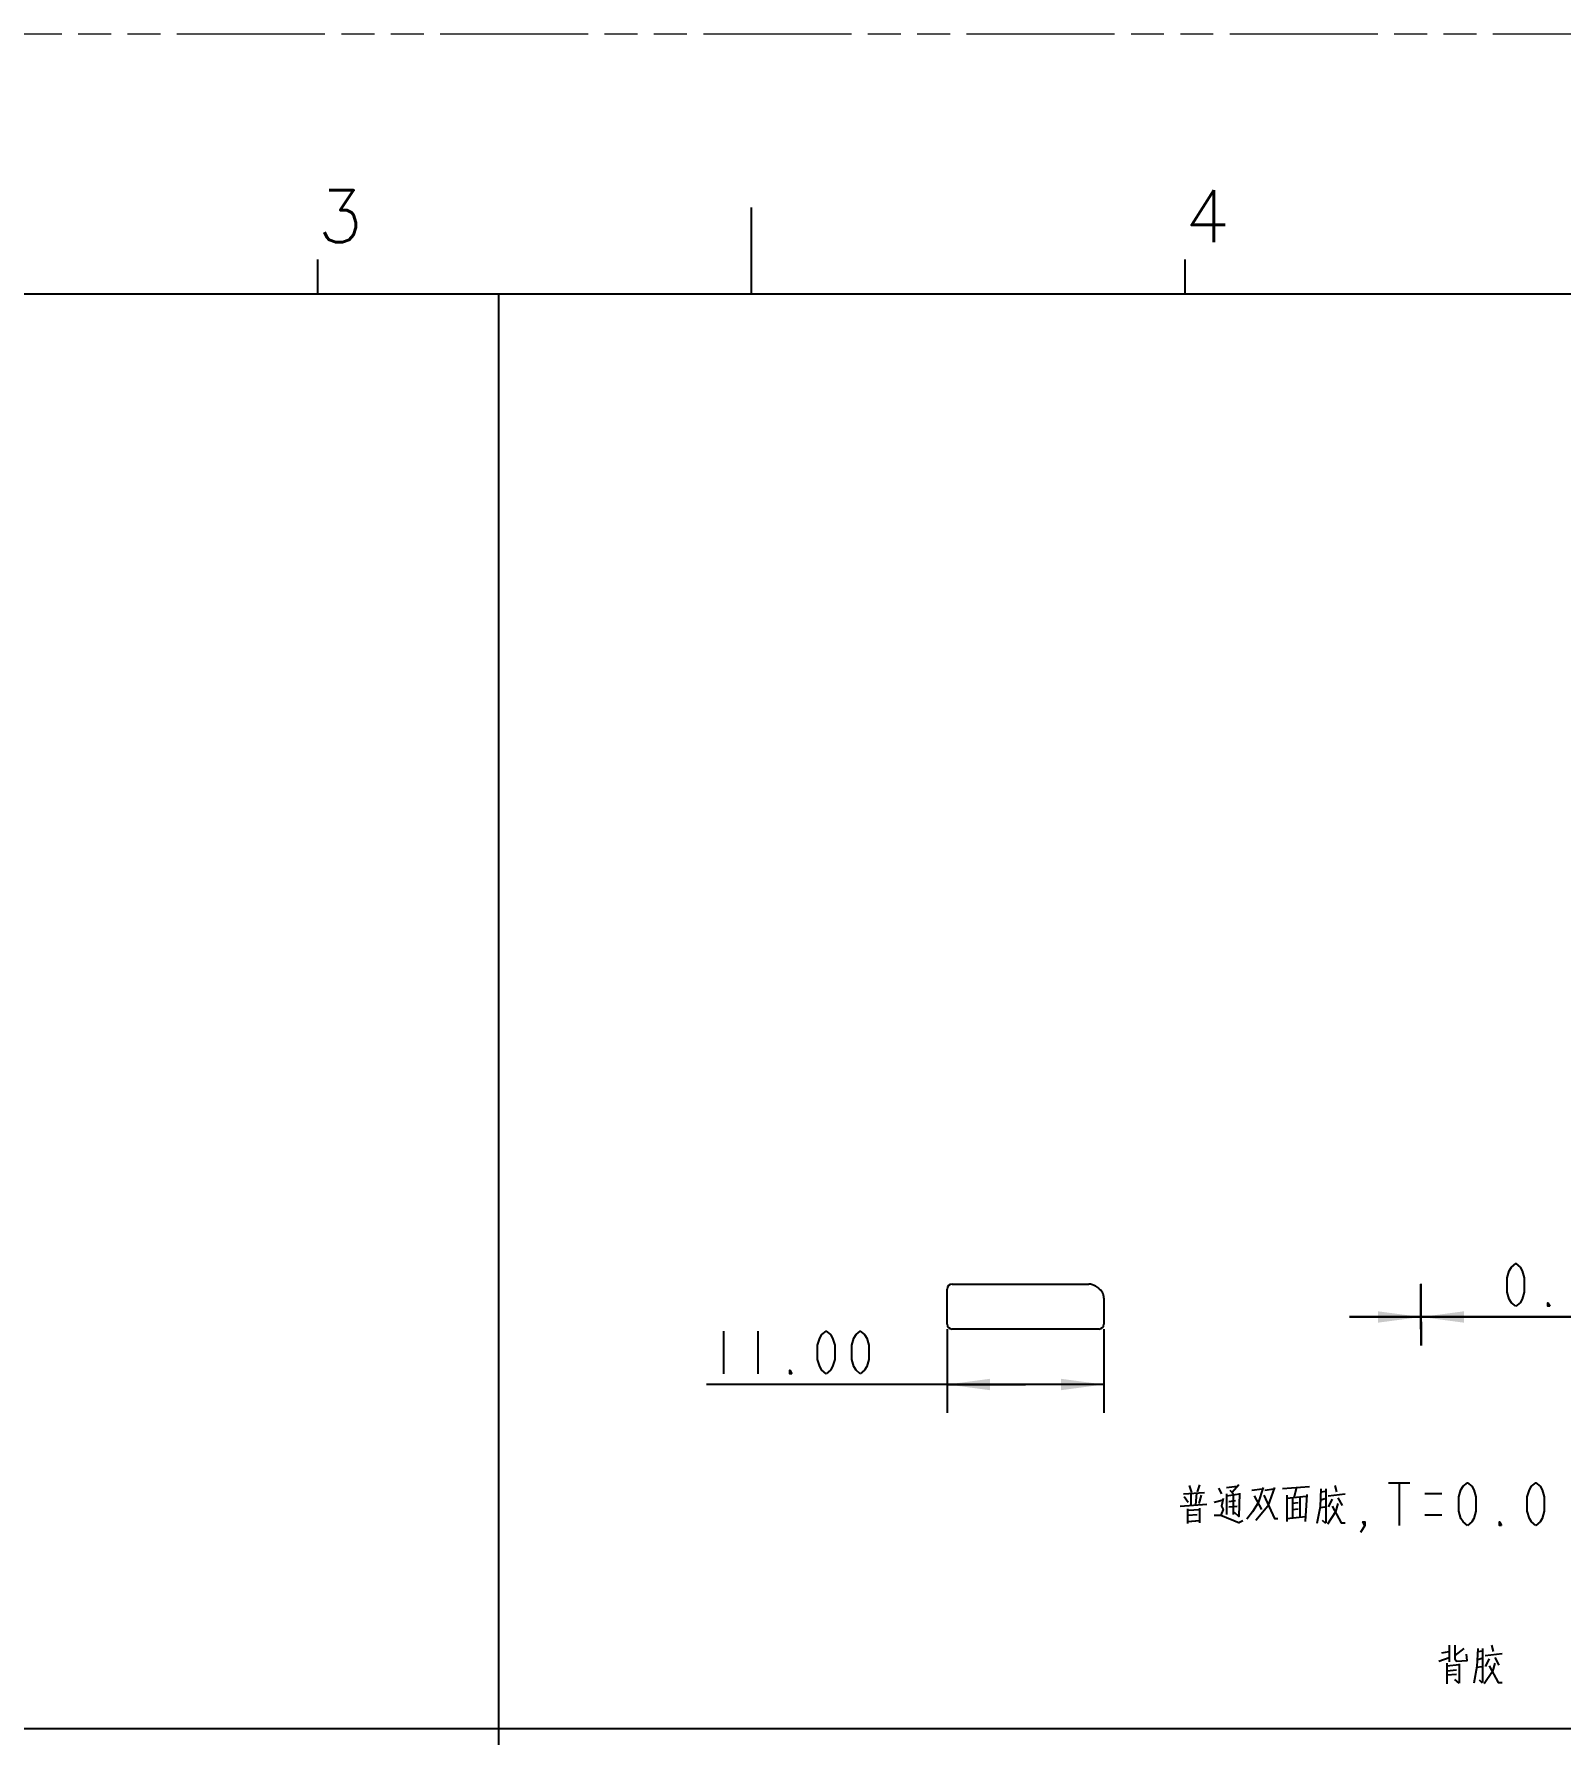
# Model space of a CAD drawing. Header units: millimetres. Extents: x 7 to 507, y -14 to 339.
# Drawn here: x 153.6 to 260.8, y 219.6 to 339 of the extents above; entities that cross this region are included whole.
import ezdxf

# ---------------------------------------------------------------- set-up
doc = ezdxf.new("R2010")
doc.units = ezdxf.units.MM
doc.header["$LTSCALE"] = 23.1
doc.linetypes.add('PHANTOM', pattern=[0.8, 0.45, -0.05, 0.1, -0.05, 0.1, -0.05])
doc.layers.get('0').update_dxf_attribs({"linetype": 'CONTINUOUS'})
doc.layers.add('0PAPERF', color=2, linetype='PHANTOM', lineweight=9, plot=False)
doc.styles.add('SIMPLEX', font='simplex.shx')
doc.styles.get("Standard").update_dxf_attribs({"font": 'simplex.shx', "width": 0.8})
doc.dimstyles.new('DIMSTYLE_1', dxfattribs={"dimtxt": 3, "dimasz": 3, "dimexe": 2, "dimexo": 0.35, "dimgap": 0.75, "dimtad": 1, "dimdec": 3, "dimzin": 0, "dimdsep": 46, "dimtxsty": 'Standard', "dimcen": 0.09, "dimadec": 3, "dimazin": 0, "dimtp": 0.001, "dimtm": 0.001, "dimtfac": 1, "dimtdec": 3, "dimtofl": 0, "dimtmove": 0, "dimatfit": 3, "dimfxl": 0, "dimtolj": 1, "dimtzin": 0, "dimarcsym": 0})

# ---------------------------------------------------------------- blocks, each defined once
blk = doc.blocks.new('_FILLED')
at = {"color": 0, "linetype": 'ByBlock'}
blk.add_solid([(0, 0), (-1, 0.133), (-1, -0.133)], dxfattribs=at)
blk = doc.blocks.new('*D89')
at = {"color": 2}
for p, q in [((217.74, 248.08), (217.74, 244.94)), ((228.74, 248.08), (228.74, 244.94)), ((217.74, 244.94), (217.74, 242.19)), ((228.74, 244.94), (228.74, 242.19)), ((223.24, 244.19), (200.84, 244.19)), ((217.74, 244.19), (223.24, 244.19)), ((228.74, 244.19), (223.24, 244.19))]:
    blk.add_line(p, q, dxfattribs=at)
at = {"color": 2, "xscale": 3, "yscale": 3, "zscale": 3, "rotation": 180}
blk.add_blockref('_FILLED', (217.74, 244.19), dxfattribs=at)
at = {"color": 2, "xscale": 3, "yscale": 3, "zscale": 3}
blk.add_blockref('_FILLED', (228.74, 244.19), dxfattribs=at)
blk = doc.blocks.new('*D910')
at = {"color": 2}
for p, q in [((250.99, 248.93), (245.99, 248.93)), ((245.99, 248.93), (251, 248.93)), ((250.99, 248.58), (250.99, 246.93)), ((268.46, 248.93), (251, 248.93)), ((251.02, 248.93), (268.46, 248.93)), ((251.02, 248.58), (251.02, 246.93))]:
    blk.add_line(p, q, dxfattribs=at)
at = {"color": 2, "xscale": 3, "yscale": 3, "zscale": 3}
blk.add_blockref('_FILLED', (250.99, 248.93), dxfattribs=at)
at = {"color": 2, "xscale": 3, "yscale": 3, "zscale": 3, "rotation": 180}
blk.add_blockref('_FILLED', (251.02, 248.93), dxfattribs=at)

msp = doc.modelspace()

# ---------------------------------------------------------------- linework, layer by layer
for p, q in [((203.998, 320.7442), (203.998, 326.8322)), ((173.5581, 320.7442), (173.5581, 323.1794)), ((234.4379, 320.7442), (234.4379, 323.1794)), ((491.3508, 320.7442), (21.3585, 320.7442))]:
    msp.add_line(p, q)
at = {"color": 7}
for p, q in [((186.2401, 320.7442), (186.2401, 50.0081)), ((217.7401, 248.433), (217.7401, 250.883)), ((218.0901, 251.233), (227.6873, 251.233)), ((228.1588, 251.0903), (228.3615, 250.9551)), ((250.987, 248.083), (250.987, 251.233)), ((251.022, 251.233), (250.987, 251.233)), ((251.022, 248.083), (251.022, 251.233)), ((228.7401, 250.2478), (228.7401, 248.433)), ((228.3901, 248.083), (218.0901, 248.083)), ((251.022, 248.083), (250.987, 248.083)), ((21.3585, 220.0422), (491.3508, 220.0422))]:
    msp.add_line(p, q, dxfattribs=at)
at = {"color": 9}
for p, q in [((251.022, 250.883), (250.987, 250.883)), ((251.022, 248.433), (250.987, 248.433))]:
    msp.add_line(p, q, dxfattribs=at)
at = {"color": 2}
for p, q in [((202.0419, 247.9439), (202.0419, 244.944)), ((204.4419, 247.9439), (204.4419, 244.944)), ((234.3223, 236.5169), (235.8081, 236.6137)), ((234.7223, 237.0976), (234.8938, 236.6137)), ((234.8366, 236.5653), (234.8366, 235.7427)), ((235.2366, 236.5653), (235.1795, 235.7427)), ((235.4652, 237.1459), (235.2938, 236.6621)), ((236.7795, 236.904), (237.008, 236.5169)), ((237.3509, 236.9524), (238.0938, 237.0492)), ((237.3509, 236.5169), (237.3509, 235.0653)), ((237.3509, 236.3718), (238.2652, 236.5169)), ((237.5795, 236.7589), (237.8652, 236.4685)), ((238.208, 237.1459), (237.7509, 236.6137)), ((239.1223, 236.7589), (239.8652, 236.8556)), ((240.0366, 236.7589), (240.6652, 236.8556)), ((243.1795, 237.0008), (241.2938, 236.8556)), ((242.0938, 236.2266), (242.2652, 236.904)), ((243.9795, 236.8556), (243.9223, 235.5976)), ((243.9795, 236.6621), (244.3223, 236.7105)), ((244.3223, 236.8556), (244.3223, 234.4847)), ((244.4938, 236.3718), (245.6938, 236.5169)), ((244.9509, 237.0976), (245.0652, 236.6621)), ((248.7152, 237.2911), (250.2152, 237.2911)), ((249.4652, 237.2911), (249.4652, 234.2911)), ((251.2652, 236.5411), (252.4652, 236.5411)), ((234.0938, 235.6459), (235.9795, 235.7911)), ((234.3795, 236.3234), (234.6652, 235.9363)), ((234.608, 235.4524), (234.608, 234.4363)), ((234.6652, 235.3556), (235.4652, 235.404)), ((235.5795, 236.4201), (235.4081, 235.8395)), ((235.4652, 235.5008), (235.4652, 234.4847)), ((236.4938, 235.9363), (237.1223, 236.0814)), ((237.5223, 235.9847), (237.9795, 236.0331)), ((237.5223, 235.5976), (238.0938, 235.6459)), ((237.8081, 236.4201), (237.8081, 235.0653)), ((239.2938, 236.3718), (239.8081, 235.404)), ((241.5795, 236.4201), (241.5795, 234.5814)), ((242.9509, 236.3234), (241.5795, 236.1782)), ((241.9795, 236.2266), (241.9795, 234.8234)), ((242.3795, 235.8879), (241.9795, 235.8395)), ((241.9795, 235.404), (242.3795, 235.4524)), ((242.4938, 236.2266), (242.4938, 234.8718)), ((242.8938, 234.5814), (243.008, 236.4685)), ((243.9223, 235.5976), (243.6938, 234.4363)), ((243.9223, 235.5492), (244.2652, 235.5976)), ((243.9795, 236.0814), (244.2652, 236.1782)), ((244.7795, 236.1298), (244.4938, 235.5976)), ((245.1795, 236.2266), (245.4652, 235.6943)), ((234.608, 234.5814), (235.4652, 234.6298)), ((234.6652, 235.0169), (235.2938, 235.0653)), ((234.6652, 234.5814), (235.4652, 234.6298)), ((238.2652, 234.533), (238.4938, 234.6298)), ((241.5795, 234.775), (242.8938, 234.9202)), ((244.3223, 234.4363), (244.0938, 234.6298)), ((251.2652, 235.0411), (252.4652, 235.0411)), ((252.9911, 225.8859), (252.9911, 224.7247)), ((255.9626, 225.8859), (256.0769, 225.4505)), ((252.2483, 224.773), (252.9911, 225.015)), ((252.4769, 225.3537), (252.9911, 225.4505)), ((252.8197, 224.6279), (252.8197, 223.1763)), ((254.0197, 225.644), (253.3911, 225.1602)), ((253.6768, 224.5795), (253.6768, 223.2246)), ((254.9911, 225.644), (254.934, 224.386)), ((254.9911, 225.4505), (255.334, 225.4989)), ((254.9911, 224.8698), (255.2769, 224.9666)), ((255.334, 225.644), (255.334, 223.273)), ((255.5054, 225.1602), (256.7054, 225.3053)), ((255.7912, 224.9182), (255.5054, 224.386)), ((256.1912, 225.015), (256.4769, 224.4827)), ((252.8197, 224.4343), (253.6768, 224.5311)), ((252.8197, 224.0956), (253.5054, 224.144)), ((252.8197, 223.8053), (253.5054, 223.8537)), ((253.6768, 223.2246), (253.3911, 223.4666)), ((254.934, 224.386), (254.7054, 223.2246)), ((254.934, 224.3376), (255.2769, 224.386)), ((255.334, 223.2246), (255.1054, 223.4182))]:
    msp.add_line(p, q, dxfattribs=at)
for points in [[(257.6585, 249.6819), (257.3585, 249.9319), (257.2085, 250.1819), (257.0585, 250.6819), (257.0585, 251.6819), (257.2085, 252.1819), (257.3585, 252.4319), (257.6585, 252.6819), (257.9585, 252.4319), (258.1085, 252.1819), (258.2585, 251.6819), (258.2585, 250.6819), (258.1085, 250.1819), (257.9585, 249.9319), (257.6585, 249.6819)], [(260.0585, 249.6819), (259.9085, 249.6819), (259.9085, 249.9319), (260.0585, 249.6819)], [(209.2419, 244.944), (208.9419, 245.194), (208.7919, 245.444), (208.6419, 245.9439), (208.6419, 246.944), (208.7919, 247.444), (208.9419, 247.694), (209.2419, 247.9439), (209.5419, 247.694), (209.6919, 247.444), (209.8419, 246.944), (209.8419, 245.9439), (209.6919, 245.444), (209.5419, 245.194), (209.2419, 244.944)], [(211.6419, 244.944), (211.3419, 245.194), (211.1919, 245.444), (211.0419, 245.9439), (211.0419, 246.944), (211.1919, 247.444), (211.3419, 247.694), (211.6419, 247.9439), (211.9419, 247.694), (212.0919, 247.444), (212.2419, 246.944), (212.2419, 245.9439), (212.0919, 245.444), (211.9419, 245.194), (211.6419, 244.944)], [(206.8419, 244.944), (206.6919, 244.944), (206.6919, 245.194), (206.8419, 244.944)], [(238.2652, 236.5653), (238.208, 234.9202), (237.9223, 235.2105)], [(239.9223, 236.9524), (239.5795, 235.8879), (239.1795, 235.2589), (238.7795, 234.7266)], [(240.7223, 236.9524), (240.2652, 235.6459), (239.408, 234.6298)], [(254.2652, 234.2911), (253.9652, 234.5411), (253.8152, 234.7911), (253.6652, 235.2911), (253.6652, 236.2911), (253.8152, 236.7911), (253.9652, 237.0411), (254.2652, 237.2911), (254.5652, 237.0411), (254.7152, 236.7911), (254.8652, 236.2911), (254.8652, 235.2911), (254.7152, 234.7911), (254.5652, 234.5411), (254.2652, 234.2911)], [(259.0652, 234.2911), (258.7652, 234.5411), (258.6152, 234.7911), (258.4652, 235.2911), (258.4652, 236.2911), (258.6152, 236.7911), (258.7652, 237.0411), (259.0652, 237.2911), (259.3652, 237.0411), (259.5152, 236.7911), (259.6652, 236.2911), (259.6652, 235.2911), (259.5152, 234.7911), (259.3652, 234.5411), (259.0652, 234.2911)], [(237.1223, 236.1782), (237.008, 235.6459), (237.1223, 235.404), (236.9509, 235.0169)], [(239.9795, 236.4201), (240.7223, 234.775), (240.9509, 234.775)], [(245.1795, 235.8395), (245.008, 235.2589), (244.4366, 234.3879)], [(244.7795, 235.6459), (245.408, 234.4847), (245.6938, 234.4847)], [(236.4938, 235.0169), (236.9509, 235.0169), (238.2652, 234.4847)], [(247.0652, 234.2911), (246.9152, 234.5411), (247.0652, 234.5411), (247.0652, 234.2911), (246.7652, 233.7911)], [(256.6652, 234.2911), (256.5152, 234.2911), (256.5152, 234.5411), (256.6652, 234.2911)], [(253.3911, 225.8859), (253.3911, 224.9182), (253.5054, 224.773), (254.2483, 224.8214), (254.1911, 225.2569)], [(256.1912, 224.6279), (256.0197, 224.0472), (255.4483, 223.1763)], [(255.7912, 224.4343), (256.4197, 223.273), (256.7054, 223.273)]]:
    msp.add_lwpolyline(points, dxfattribs=at)
at = {"color": 7}
for centre, radius, start, end in [((218.0901, 250.883), 0.35, 90, 180), ((227.6873, 250.383), 0.85, 56.309932, 90), ((227.8901, 250.2478), 0.85, 0, 56.309932), ((218.0901, 248.433), 0.35, 180, 270), ((228.3901, 248.433), 0.35, 270, 360)]:
    msp.add_arc(centre, radius, start, end, dxfattribs=at)
at = {"layer": '0PAPERF'}
msp.add_line((506.6961, 339.0155), (7.3544, 339.0155), dxfattribs=at)

# ---------------------------------------------------------------- texts
at = {"style": 'SIMPLEX'}
for s, p in [('3', (173.5581, 324.397)), ('4', (234.4379, 324.397))]:
    msp.add_text(s, height=3.6528, dxfattribs=at).set_placement(p)

# ---------------------------------------------------------------- dimensions: what is measured, and where the dimension line sits
at = {"color": 2}
for base, p1, p2, text, picture, middle in [((228.7401, 244.194), (217.7401, 248.433), (228.7401, 248.433), '11.00', '*D89', (200.8419, 244.194)), ((251.022, 248.9319), (250.987, 246.5819), (251.022, 246.5819), '0.035', '*D910', (256.4585, 248.9319))]:
    dim = msp.add_linear_dim(base=base, p1=p1, p2=p2, text=text, dimstyle='DIMSTYLE_1', dxfattribs=at)
    dim.commit()
    dim.dimension.update_dxf_attribs({"geometry": picture, "text_midpoint": middle, "dimtype": 160})

doc.saveas('drawing.dxf')
